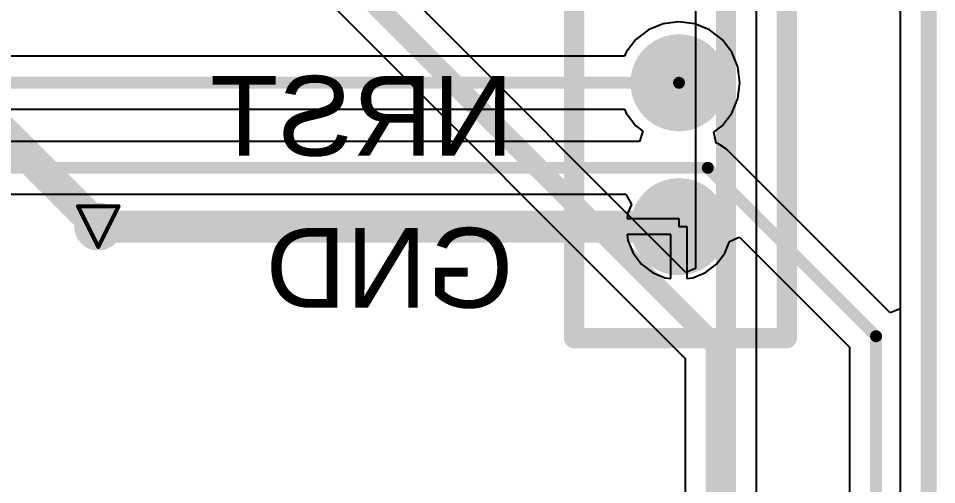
# Model space of a CAD drawing. Header units: millimetres. Extents: x 9.6 to 105, y 7.6 to 66.9.
# Drawn here: x 93.36 to 104.88, y 39.06 to 44.9 of the extents above; entities that cross this region are included whole.
import ezdxf

# ---------------------------------------------------------------- set-up
doc = ezdxf.new("R2010")
doc.units = ezdxf.units.MM
for name, color, linetype in [('BottomLayer', 5, 'Continuous'), ('BottomOverlay', 54, 'Continuous'), ('BottomPaste', 16, 'Continuous'), ('BottomSolder', 6, 'Continuous'), ('DrillDrawing', 1, 'Continuous'), ('KeepOutLayer', 6, 'Continuous'), ('TopLayer', 1, 'Continuous'), ('TopSolder', 216, 'Continuous'), ('ViaHoleLayer', 16, 'Continuous')]:
    doc.layers.add(name, color=color, linetype=linetype)
doc.styles.add('Arial', font='arial.ttf', dxfattribs={"height": 0.2})

msp = doc.modelspace()

# ---------------------------------------------------------------- hatches: boundary and pattern name
at = {"layer": 'BottomLayer'}
h = msp.add_hatch(color=5, dxfattribs=at)
edge = h.paths.add_edge_path()
edge.add_arc((101.645, 44.094), 0.508, 0, 360)
h = msp.add_hatch(color=5, dxfattribs=at)
edge = h.paths.add_edge_path()
edge.add_arc((101.645, 42.291), 0.508, 0, 360)
h = msp.add_hatch(color=5, dxfattribs=at)
edge = h.paths.add_edge_path()
edge.add_arc((94.361, 42.291), 0.2, 0, 360)
at = {"layer": 'BottomPaste'}
h = msp.add_hatch(color=16, dxfattribs=at)
edge = h.paths.add_edge_path()
edge.add_arc((101.645, 44.094), 0.458, 0, 360)
h = msp.add_hatch(color=16, dxfattribs=at)
edge = h.paths.add_edge_path()
edge.add_arc((101.645, 42.291), 0.458, 0, 360)
at = {"layer": 'BottomSolder'}
h = msp.add_hatch(color=6, dxfattribs=at)
edge = h.paths.add_edge_path()
edge.add_arc((101.645, 44.094), 0.608, 0, 360)
h = msp.add_hatch(color=6, dxfattribs=at)
edge = h.paths.add_edge_path()
edge.add_arc((101.645, 42.291), 0.608, 0, 360)
h = msp.add_hatch(color=6, dxfattribs=at)
edge = h.paths.add_edge_path()
edge.add_arc((94.361, 42.291), 0.3, 0, 360)
at = {"layer": 'TopLayer'}
h = msp.add_hatch(color=1, dxfattribs=at)
edge = h.paths.add_edge_path()
edge.add_arc((94.361, 42.291), 0.2, 0, 360)
at = {"layer": 'TopSolder'}
h = msp.add_hatch(color=216, dxfattribs=at)
edge = h.paths.add_edge_path()
edge.add_arc((94.361, 42.291), 0.3, 0, 360)
at = {"layer": 'ViaHoleLayer'}
h = msp.add_hatch(color=16, dxfattribs=at)
edge = h.paths.add_edge_path()
edge.add_arc((94.361, 42.291), 0.1, 0, 360)

# ---------------------------------------------------------------- linework, layer by layer
at = {"layer": 'BottomLayer'}
for p, q in [((104.42, 63.592), (104.42, 41.262)), ((101.447, 44.833), (101.263, 44.757)), ((101.645, 44.859), (101.447, 44.833)), ((101.843, 44.833), (101.645, 44.859)), ((102.027, 44.757), (101.843, 44.833)), ((101.263, 44.757), (101.104, 44.635)), ((102.186, 44.635), (102.027, 44.757)), ((101.104, 44.635), (100.983, 44.477)), ((102.307, 44.477), (102.186, 44.635)), ((100.983, 44.477), (100.962, 44.426)), ((102.383, 44.292), (102.307, 44.477)), ((100.962, 44.426), (70.253, 44.426)), ((102.41, 44.094), (102.383, 44.292)), ((102.383, 43.897), (102.41, 44.094)), ((102.307, 43.712), (102.383, 43.897)), ((88.85, 43.763), (100.962, 43.763)), ((100.962, 43.763), (100.983, 43.712)), ((100.983, 43.712), (101.104, 43.554)), ((102.186, 43.554), (102.307, 43.712)), ((101.104, 43.554), (101.193, 43.486)), ((102.081, 43.474), (102.186, 43.554)), ((101.193, 43.486), (101.15, 43.359)), ((102.112, 43.339), (102.081, 43.474)), ((101.15, 43.359), (89.088, 43.359)), ((102.113, 43.338), (102.112, 43.339)), ((102.133, 43.334), (102.113, 43.338)), ((102.241, 43.262), (102.133, 43.334)), ((104.293, 41.209), (102.241, 43.262)), ((88.951, 42.696), (100.978, 42.696)), ((100.978, 42.696), (101.048, 42.569)), ((101.048, 42.569), (101.004, 42.463)), ((101.004, 42.463), (100.994, 42.391)), ((100.994, 42.391), (101.645, 42.391)), ((101.645, 42.391), (101.645, 42.291)), ((101.645, 42.291), (101.745, 42.291)), ((101.745, 42.291), (101.745, 41.64)), ((101.545, 42.191), (100.994, 42.191)), ((100.994, 42.191), (101.004, 42.119)), ((101.545, 41.64), (101.545, 42.191)), ((102.379, 42.151), (102.406, 42.16)), ((102.406, 42.16), (103.786, 40.78)), ((101.004, 42.119), (101.07, 41.959)), ((102.22, 41.959), (102.28, 42.105)), ((102.28, 42.105), (102.379, 42.151)), ((101.07, 41.959), (101.176, 41.822)), ((102.114, 41.822), (102.22, 41.959)), ((101.176, 41.822), (101.313, 41.716)), ((101.977, 41.716), (102.114, 41.822)), ((101.313, 41.716), (101.473, 41.65)), ((101.817, 41.65), (101.977, 41.716)), ((101.473, 41.65), (101.545, 41.64)), ((101.745, 41.64), (101.817, 41.65)), ((104.42, 41.262), (104.293, 41.209)), ((103.786, 40.78), (103.786, 34.912))]:
    msp.add_line(p, q, dxfattribs=at)
for points, const_width in [([(70.002, 44.094), (101.645, 44.094)], 0.15), ([(88.951, 43.028), (102.006, 43.028)], 0.15), ([(102.006, 43.028), (104.117, 40.917)], 0.15), ([(94.361, 42.291), (101.645, 42.291)], 0.4), ([(104.117, 15.598), (104.117, 40.917)], 0.15)]:
    msp.add_lwpolyline(points, dxfattribs=dict(at, const_width=const_width))
for points, const_width in [([(101.608, 44.094, 1), (101.683, 44.094, 1)], 0.075), ([(101.969, 43.028, 1), (102.044, 43.028, 1)], 0.075), ([(101.969, 43.028, 1), (102.044, 43.028, 1)], 0.075), ([(94.261, 42.291, 1), (94.461, 42.291, 1)], 0.2), ([(101.545, 42.291, 1), (101.745, 42.291, 1)], 0.2), ([(104.08, 40.917, 1), (104.155, 40.917, 1)], 0.075), ([(104.08, 40.917, 1), (104.155, 40.917, 1)], 0.075)]:
    msp.add_lwpolyline(points, format="xyb", close=True, dxfattribs=dict(at, const_width=const_width))
at = {"layer": 'BottomOverlay', "const_width": 0.254}
for points in [[(100.33, 40.894), (100.33, 52.578)], [(102.997, 40.894), (102.997, 52.578)], [(100.33, 40.894), (102.997, 40.894)]]:
    msp.add_lwpolyline(points, dxfattribs=at)
at = {"layer": 'BottomOverlay', "const_width": 0.127}
for points in [[(100.266, 40.894, 1), (100.394, 40.894, 1)], [(100.266, 40.894, 1), (100.394, 40.894, 1)], [(102.933, 40.894, 1), (103.061, 40.894, 1)], [(102.933, 40.894, 1), (103.061, 40.894, 1)]]:
    msp.add_lwpolyline(points, format="xyb", close=True, dxfattribs=at)
at = {"layer": 'DrillDrawing', "const_width": 0.0508}
for points in [[(94.107, 42.545), (94.615, 42.545)], [(94.107, 42.545), (94.361, 42.037)], [(94.361, 42.037), (94.615, 42.545)]]:
    msp.add_lwpolyline(points, dxfattribs=at)
at = {"layer": 'DrillDrawing', "const_width": 0.0254}
for points in [[(94.094, 42.545, 1), (94.12, 42.545, 1)], [(94.094, 42.545, 1), (94.12, 42.545, 1)], [(94.602, 42.545, 1), (94.628, 42.545, 1)], [(94.602, 42.545, 1), (94.628, 42.545, 1)], [(94.348, 42.037, 1), (94.374, 42.037, 1)], [(94.348, 42.037, 1), (94.374, 42.037, 1)]]:
    msp.add_lwpolyline(points, format="xyb", close=True, dxfattribs=at)
at = {"layer": 'KeepOutLayer', "const_width": 0.2}
msp.add_lwpolyline([(104.777, 11.942), (104.777, 63.742)], dxfattribs=at)
at = {"layer": 'TopLayer'}
for p, q in [((104.42, 63.592), (104.42, 11.958)), ((101.851, 59.563), (101.851, 41.765)), ((102.619, 38.661), (102.619, 59.404)), ((101.733, 41.716), (95.375, 48.075)), ((94.831, 47.531), (101.724, 40.639)), ((101.851, 41.765), (101.733, 41.716)), ((101.724, 40.639), (101.724, 38.824))]:
    msp.add_line(p, q, dxfattribs=at)
for points, const_width in [([(102.235, 38.238), (102.235, 59.563)], 0.254), ([(94.9, 48.006), (102.108, 40.798)], 0.254), ([(91.034, 45.618), (94.361, 42.291)], 0.4), ([(102.108, 38.365), (102.108, 40.798)], 0.254)]:
    msp.add_lwpolyline(points, dxfattribs=dict(at, const_width=const_width))
for points, const_width in [([(94.261, 42.291, 1), (94.461, 42.291, 1)], 0.2), ([(102.044, 40.798, 1), (102.171, 40.798, 1)], 0.127), ([(102.044, 40.798, 1), (102.171, 40.798, 1)], 0.127)]:
    msp.add_lwpolyline(points, format="xyb", close=True, dxfattribs=dict(at, const_width=const_width))

# ---------------------------------------------------------------- texts
at = {"layer": 'BottomOverlay', "style": 'Arial', "text_generation_flag": 2}
for s, p in [('NRST', (99.568, 43.18)), ('GND', (99.568, 41.275))]:
    msp.add_text(s, height=1, rotation=360, dxfattribs=at).set_placement(p)

doc.saveas('drawing.dxf')
